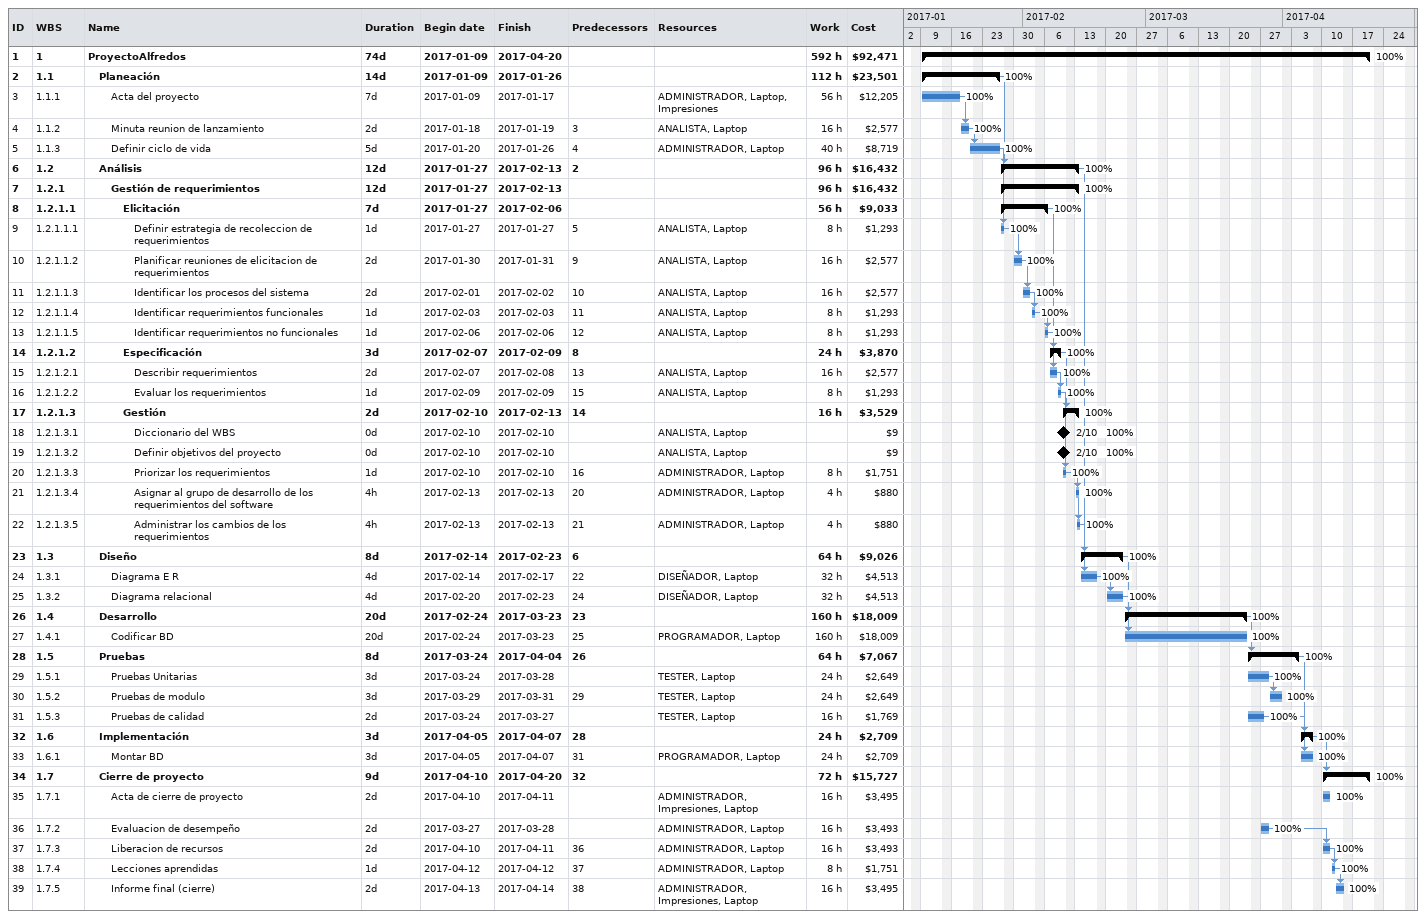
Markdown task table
| ID | WBS | Task | Duration | Start | Finish | Predecessors | Resources | % complete | Work (h) | Cost ($) |
|---|---|---|---|---|---|---|---|---|---|---|
| 1 | 1 | **ProyectoAlfredos** | 74d | 2017-01-09 | 2017-04-20 |  |  | 100 | 592 | 92471 |
| 2 | 1.1 | **Planeación** | 14d | 2017-01-09 | 2017-01-26 |  |  | 100 | 112 | 23501 |
| 3 | 1.1.1 | Acta del proyecto | 7d | 2017-01-09 | 2017-01-17 |  | ADMINISTRADOR, Laptop, Impresiones | 100 | 56 | 12205 |
| 4 | 1.1.2 | Minuta reunion de lanzamiento | 2d | 2017-01-18 | 2017-01-19 | 3 | ANALISTA, Laptop | 100 | 16 | 2577 |
| 5 | 1.1.3 | Definir ciclo de vida | 5d | 2017-01-20 | 2017-01-26 | 4 | ADMINISTRADOR, Laptop | 100 | 40 | 8719 |
| 6 | 1.2 | **Análisis** | 12d | 2017-01-27 | 2017-02-13 | 2 |  | 100 | 96 | 16432 |
| 7 | 1.2.1 | **Gestión de requerimientos** | 12d | 2017-01-27 | 2017-02-13 |  |  | 100 | 96 | 16432 |
| 8 | 1.2.1.1 | **Elicitación** | 7d | 2017-01-27 | 2017-02-06 |  |  | 100 | 56 | 9033 |
| 9 | 1.2.1.1.1 | Definir estrategia de recoleccion de requerimientos | 1d | 2017-01-27 | 2017-01-27 | 5 | ANALISTA, Laptop | 100 | 8 | 1293 |
| 10 | 1.2.1.1.2 | Planificar reuniones de elicitacion de requerimientos | 2d | 2017-01-30 | 2017-01-31 | 9 | ANALISTA, Laptop | 100 | 16 | 2577 |
| 11 | 1.2.1.1.3 | Identificar los procesos del sistema | 2d | 2017-02-01 | 2017-02-02 | 10 | ANALISTA, Laptop | 100 | 16 | 2577 |
| 12 | 1.2.1.1.4 | Identificar requerimientos funcionales | 1d | 2017-02-03 | 2017-02-03 | 11 | ANALISTA, Laptop | 100 | 8 | 1293 |
| 13 | 1.2.1.1.5 | Identificar requerimientos no funcionales | 1d | 2017-02-06 | 2017-02-06 | 12 | ANALISTA, Laptop | 100 | 8 | 1293 |
| 14 | 1.2.1.2 | **Especificación** | 3d | 2017-02-07 | 2017-02-09 | 8 |  | 100 | 24 | 3870 |
| 15 | 1.2.1.2.1 | Describir requerimientos | 2d | 2017-02-07 | 2017-02-08 | 13 | ANALISTA, Laptop | 100 | 16 | 2577 |
| 16 | 1.2.1.2.2 | Evaluar los requerimientos | 1d | 2017-02-09 | 2017-02-09 | 15 | ANALISTA, Laptop | 100 | 8 | 1293 |
| 17 | 1.2.1.3 | **Gestión** | 2d | 2017-02-10 | 2017-02-13 | 14 |  | 100 | 16 | 3529 |
| 18 | 1.2.1.3.1 | Diccionario del WBS | 0d | 2017-02-10 | 2017-02-10 |  | ANALISTA, Laptop | 100 |  | 9 |
| 19 | 1.2.1.3.2 | Definir objetivos del proyecto | 0d | 2017-02-10 | 2017-02-10 |  | ANALISTA, Laptop | 100 |  | 9 |
| 20 | 1.2.1.3.3 | Priorizar los requerimientos | 1d | 2017-02-10 | 2017-02-10 | 16 | ADMINISTRADOR, Laptop | 100 | 8 | 1751 |
| 21 | 1.2.1.3.4 | Asignar al grupo de desarrollo de los requerimientos del software | 4h | 2017-02-13 | 2017-02-13 | 20 | ADMINISTRADOR, Laptop | 100 | 4 | 880 |
| 22 | 1.2.1.3.5 | Administrar los cambios de los requerimientos | 4h | 2017-02-13 | 2017-02-13 | 21 | ADMINISTRADOR, Laptop | 100 | 4 | 880 |
| 23 | 1.3 | **Diseño** | 8d | 2017-02-14 | 2017-02-23 | 6 |  | 100 | 64 | 9026 |
| 24 | 1.3.1 | Diagrama E R | 4d | 2017-02-14 | 2017-02-17 | 22 | DISEÑADOR, Laptop | 100 | 32 | 4513 |
| 25 | 1.3.2 | Diagrama relacional | 4d | 2017-02-20 | 2017-02-23 | 24 | DISEÑADOR, Laptop | 100 | 32 | 4513 |
| 26 | 1.4 | **Desarrollo** | 20d | 2017-02-24 | 2017-03-23 | 23 |  | 100 | 160 | 18009 |
| 27 | 1.4.1 | Codificar BD | 20d | 2017-02-24 | 2017-03-23 | 25 | PROGRAMADOR, Laptop | 100 | 160 | 18009 |
| 28 | 1.5 | **Pruebas** | 8d | 2017-03-24 | 2017-04-04 | 26 |  | 100 | 64 | 7067 |
| 29 | 1.5.1 | Pruebas Unitarias | 3d | 2017-03-24 | 2017-03-28 |  | TESTER, Laptop | 100 | 24 | 2649 |
| 30 | 1.5.2 | Pruebas de modulo | 3d | 2017-03-29 | 2017-03-31 | 29 | TESTER, Laptop | 100 | 24 | 2649 |
| 31 | 1.5.3 | Pruebas de calidad | 2d | 2017-03-24 | 2017-03-27 |  | TESTER, Laptop | 100 | 16 | 1769 |
| 32 | 1.6 | **Implementación** | 3d | 2017-04-05 | 2017-04-07 | 28 |  | 100 | 24 | 2709 |
| 33 | 1.6.1 | Montar BD | 3d | 2017-04-05 | 2017-04-07 | 31 | PROGRAMADOR, Laptop | 100 | 24 | 2709 |
| 34 | 1.7 | **Cierre de proyecto** | 9d | 2017-04-10 | 2017-04-20 | 32 |  | 100 | 72 | 15727 |
| 35 | 1.7.1 | Acta de cierre de proyecto | 2d | 2017-04-10 | 2017-04-11 |  | ADMINISTRADOR, Impresiones, Laptop | 100 | 16 | 3495 |
| 36 | 1.7.2 | Evaluacion de desempeño | 2d | 2017-03-27 | 2017-03-28 |  | ADMINISTRADOR, Laptop | 100 | 16 | 3493 |
| 37 | 1.7.3 | Liberacion de recursos | 2d | 2017-04-10 | 2017-04-11 | 36 | ADMINISTRADOR, Laptop | 100 | 16 | 3493 |
| 38 | 1.7.4 | Lecciones aprendidas | 1d | 2017-04-12 | 2017-04-12 | 37 | ADMINISTRADOR, Laptop | 100 | 8 | 1751 |
| 39 | 1.7.5 | Informe final (cierre) | 2d | 2017-04-13 | 2017-04-14 | 38 | ADMINISTRADOR, Impresiones, Laptop | 100 | 16 | 3495 |
